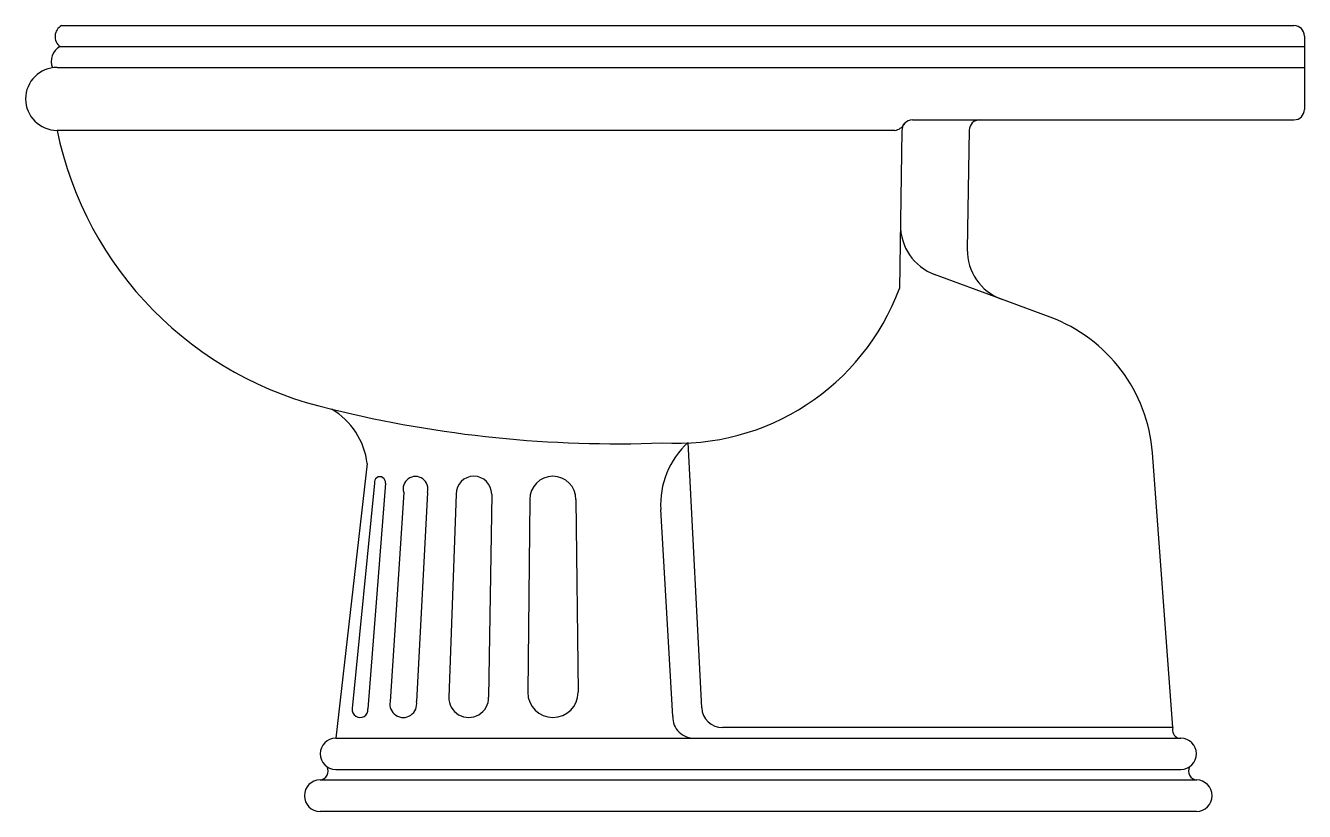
# Model space of a CAD drawing. Header units: millimetres. Extents: x -2978.443 to -2977.833, y 2967.764 to 2968.139.
import ezdxf

# ---------------------------------------------------------------- set-up
doc = ezdxf.new("R2010")
doc.units = ezdxf.units.MM
doc.header["$LTSCALE"] = 10
doc.layers.add('banheiro_louças', color=2, linetype='Continuous')

msp = doc.modelspace()

# ---------------------------------------------------------------- linework, layer by layer
at = {"layer": 'banheiro_louças'}
for p, q in [((-2978.42585, 2968.13897), (-2977.83804, 2968.13897)), ((-2977.83304, 2968.13397), (-2977.83304, 2968.09897)), ((-2978.42655, 2968.12897), (-2977.83304, 2968.12897)), ((-2978.42804, 2968.11897), (-2977.83304, 2968.11897)), ((-2978.02003, 2968.09397), (-2977.83804, 2968.09397)), ((-2978.02836, 2968.08897), (-2978.42804, 2968.08897)), ((-2978.02503, 2968.08873), (-2978.02623, 2968.01353)), ((-2977.99296, 2968.08905), (-2977.99386, 2968.03223)), ((-2977.97754, 2968.00839), (-2978.00942, 2968.02019)), ((-2977.95434, 2967.9998), (-2977.97754, 2968.00839)), ((-2978.12054, 2967.81345), (-2978.12704, 2967.93997)), ((-2977.89578, 2967.80397), (-2977.90558, 2967.93505)), ((-2978.28004, 2967.92997), (-2978.2951, 2967.79897)), ((-2978.13435, 2967.80927), (-2978.14004, 2967.90797)), ((-2977.89578, 2967.80397), (-2978.11055, 2967.80397)), ((-2978.2951, 2967.79897), (-2977.89198, 2967.79897)), ((-2978.3026, 2967.77897), (-2977.88448, 2967.77897)), ((-2978.2951, 2967.78397), (-2977.89198, 2967.78397)), ((-2977.88448, 2967.76397), (-2978.3026, 2967.76397))]:
    msp.add_line(p, q, dxfattribs=at)
at = {"layer": 'banheiro_louças', "color": 1}
for p, q in [((-2978.27667, 2967.92057), (-2978.28719, 2967.81303)), ((-2978.27141, 2967.92057), (-2978.2798, 2967.81291)), ((-2978.26269, 2967.91615), (-2978.26913, 2967.81643)), ((-2978.25136, 2967.91615), (-2978.2566, 2967.81643)), ((-2978.23771, 2967.91539), (-2978.24117, 2967.8185)), ((-2978.22071, 2967.91539), (-2978.22217, 2967.8185)), ((-2978.20252, 2967.91289), (-2978.20352, 2967.8208)), ((-2978.18052, 2967.91289), (-2978.17952, 2967.8208))]:
    msp.add_line(p, q, dxfattribs=at)
at = {"layer": 'banheiro_louças'}
for centre, radius, start, end in [((-2978.42307, 2968.13375), 0.00591, 118.01096, 233.92473), ((-2977.83804, 2968.13397), 0.005, 0, 90), ((-2978.42277, 2968.12183), 0.00808, 117.90155, 201.99633), ((-2978.42804, 2968.10397), 0.015, 90, 270), ((-2977.83804, 2968.09897), 0.005, 270, 0), ((-2978.02912, 2968.09469), 0.00577, 277.5775, 332.27898), ((-2978.02003, 2968.08897), 0.005, 90, 182.71714), ((-2977.98796, 2968.08897), 0.005, 90, 179.0883), ((-2978.25959, 2968.12386), 0.17202, 191.7049, 257.427), ((-2978.00074, 2968.04363), 0.025, 179.0883, 249.69233), ((-2977.96886, 2968.03183), 0.025, 179.0883, 249.69233), ((-2978.13247, 2968.05293), 0.11331, 266.47605, 339.6527), ((-2977.98037, 2967.92946), 0.075, 4.27286, 69.69233), ((-2978.16126, 2968.50436), 0.56495, 256.09365, 272.21444), ((-2978.31542, 2967.92539), 0.03568, 7.37236, 58.98466), ((-2978.10061, 2967.91059), 0.03951, 131.97489, 183.80621), ((-2978.12435, 2967.80895), 0.01, 178.12852, 273.51774), ((-2978.11055, 2967.81397), 0.01, 182.94082, 270), ((-2977.89162, 2967.80287), 0.0043, 165.31327, 245.24092), ((-2978.29504, 2967.79147), 0.0075, 90.44412, 269.55588), ((-2977.89204, 2967.79147), 0.0075, 270.44412, 89.55588), ((-2978.30298, 2967.78324), 0.00429, 275.06127, 28.01414), ((-2977.88404, 2967.78324), 0.00429, 151.98586, 264.93873), ((-2978.30254, 2967.77147), 0.0075, 90.44412, 269.55588), ((-2977.88454, 2967.77147), 0.0075, 270.44412, 89.55588)]:
    msp.add_arc(centre, radius, start, end, dxfattribs=at)
at = {"layer": 'banheiro_louças', "color": 1}
for centre, radius, start, end in [((-2978.27404, 2967.921), 0.00266, 350.8584, 189.1416), ((-2978.25703, 2967.91788), 0.00592, 342.98648, 197.01352), ((-2978.22921, 2967.91539), 0.0085, 0, 180), ((-2978.19152, 2967.91289), 0.011, 0, 180), ((-2978.19152, 2967.8208), 0.012, 180, 0), ((-2978.26287, 2967.81519), 0.00639, 168.81387, 11.18613), ((-2978.23167, 2967.8183), 0.0095, 178.81977, 1.18023), ((-2978.2835, 2967.81247), 0.00373, 171.27729, 6.7546)]:
    msp.add_arc(centre, radius, start, end, dxfattribs=at)

doc.saveas('drawing.dxf')
